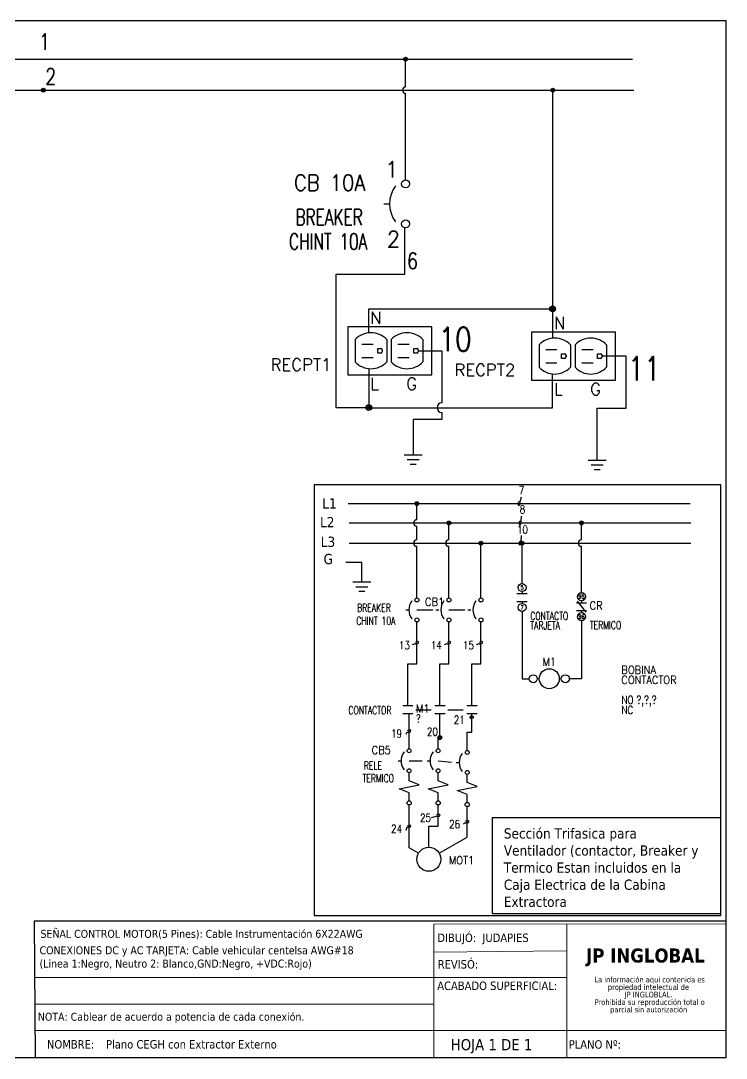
# Model space of a CAD drawing. Header units: millimetres. Extents: x 123.5 to 144.3, y 105.4 to 121.6.
# Drawn here: x 133.24 to 144.26, y 105.39 to 121.59 of the extents above; entities that cross this region are included whole.
import ezdxf
from ezdxf.enums import TextEntityAlignment as Align

# ---------------------------------------------------------------- set-up
doc = ezdxf.new("R2010")
doc.units = ezdxf.units.MM
doc.linetypes.add('CENTERX2', pattern=[20.32, 12.7, -2.54, 2.54, -2.54])
doc.linetypes.add('HIDDEN2', pattern=[0.1875, 0.125, -0.0625])
for name, color, linetype in [('BLK_12AWG', 7, 'Continuous'), ('CONTORNO', 179, 'Continuous'), ('DESC', 250, 'Continuous'), ('DESCCHILD', 20, 'Continuous'), ('LINK', 9, 'Continuous'), ('MISC', 7, 'Continuous'), ('SYMS', 7, 'Continuous'), ('TAGS', 250, 'Continuous'), ('TERMS', 250, 'Continuous'), ('WIRES', 7, 'Continuous'), ('XREF', 7, 'Continuous'), ('XREFCHILD', 134, 'Continuous')]:
    doc.layers.add(name, color=color, linetype=linetype)
doc.layers.add('WIRENO', color=7, linetype='Continuous', true_color=0x000000)
doc.styles.add('SLDTEXTSTYLE0', font='tahoma.ttf')
doc.styles.add('SLDTEXTSTYLE1', font='')
doc.styles.get("Standard").update_dxf_attribs({"font": 'tahoma.ttf'})
doc.styles.add('WD', font='romans.shx')
doc.styles.get('SLDTEXTSTYLE1').set_extended_font_data('Tahoma', bold=True)

# ---------------------------------------------------------------- blocks, each defined once
blk = doc.blocks.new('SW_NOTE_2')
at = {"layer": 'CONTORNO', "color": 0, "char_height": 1.0583, "attachment_point": 2, "style": 'SLDTEXTSTYLE0'}
for s, insert in [('La información aqui contenida es ', (10.29, 1.34)), ('propiedad intelectual de', (10.08, -0.07)), ('JP INGLOBLAL.', (10.1, -1.48)), ('Prohibida su reproducción total o ', (10.3, -2.89)), ('parcial sin autorización', (10.12, -4.3))]:
    blk.add_mtext(s, dxfattribs=dict(at, insert=insert))
blk = doc.blocks.new('WDDOT')
for radius in [0.03, 0.0187, 0.00929]:
    blk.add_circle((0, 0), radius)
blk = doc.blocks.new('VCN1RDUP')
for p, q in [((-0.219, 0.25), (-0.219, -0.25)), ((0.656, 0.25), (-0.219, 0.25)), ((0.656, -0.25), (0.656, 0.25)), ((-0.14, 0.117), (-0.14, -0.117)), ((0.187, 0.117), (0.187, -0.117)), ((0.235, 0.117), (0.235, -0.117)), ((0.562, 0.117), (0.562, -0.117)), ((-0.071, 0.07), (0.046, 0.07)), ((0.093, -0.024), (0.093, 0.023)), ((0.093, 0.023), (0.125, 0.023)), ((0.14, 0.008), (0.14, -0.009)), ((0.304, 0.07), (0.421, 0.07)), ((0.468, -0.024), (0.468, 0.023)), ((0.468, 0.023), (0.5, 0.023)), ((0.515, 0.008), (0.515, -0.009)), ((-0.071, -0.071), (0.046, -0.071)), ((0.125, -0.024), (0.093, -0.024)), ((0.304, -0.071), (0.421, -0.071)), ((0.5, -0.024), (0.468, -0.024)), ((-0.219, -0.25), (0.656, -0.25))]:
    blk.add_line(p, q)
for centre, radius, start, end in [((0.023, -0.039), 0.226, 43.6028, 136.3972), ((0.398, -0.039), 0.226, 43.6028, 136.3972), ((0.125, 0.008), 0.015, 0, 90), ((0.5, 0.008), 0.015, 0, 90), ((0.125, -0.009), 0.015, 270, 0), ((0.5, -0.009), 0.015, 270, 0), ((0.023, 0.039), 0.226, 223.6028, 316.3972), ((0.398, 0.039), 0.226, 223.6028, 316.3972)]:
    blk.add_arc(centre, radius, start, end)
at = {"style": 'WD'}
for tag, width, p in [('INST', 0.7, (-0.281, 0.577)), ('LOC', 0.7, (-0.281, 0.408)), ('DESC1', 0.7, (-0.281, 0.252)), ('DESC2', 0.7, (-0.281, 0.095)), ('RATING1', 0.9, (-0.281, -0.061))]:
    blk.add_attdef(tag, text='', height=0.125, dxfattribs=dict(at, width=width)).set_placement(p, align=Align.RIGHT)
at = {"linetype": 'Continuous', "style": 'WD', "flags": 8}
for tag, p in [('TERM02', (0.016, 0.281)), ('TERM05', (0.391, 0.281)), ('TERM06', (0.587, 0.08))]:
    blk.add_attdef(tag, p, '', height=0.125, dxfattribs=at)
at = {"style": 'WD', "flags": 9}
blk.add_attdef('FAMILY', (-0.152, 0.205), '', height=0.01, rotation=90, dxfattribs=at)
at = {"linetype": 'Continuous', "style": 'WD', "flags": 9}
for tag, p in [('CAT', (-0.108, 0.23)), ('MFG', (-0.089, 0.228)), ('ASSYCODE', (-0.071, 0.23))]:
    blk.add_attdef(tag, text='', height=0.01, rotation=90, dxfattribs=at).set_placement(p, align=Align.CENTER)
at = {"style": 'WD', "flags": 1}
for tag, p in [('X2TERM02', (0, 0.188)), ('X2TERM05', (0.375, 0.188)), ('X1TERM03', (0.14, 0)), ('X1TERM06', (0.515, 0)), ('X8TERM01', (0, -0.188)), ('X8TERM04', (0.375, -0.188))]:
    blk.add_attdef(tag, p, '', height=0.0125, dxfattribs=at)
at = {"style": 'WD'}
blk.add_attdef('TAG1', text='', height=0.125, dxfattribs=at).set_placement((-0.281, -0.217), align=Align.RIGHT)
at = {"linetype": 'Continuous', "style": 'WD', "flags": 8}
for tag, p in [('TERM01', (0.016, -0.281)), ('TERM04', (0.391, -0.281))]:
    blk.add_attdef(tag, text='', height=0.125, dxfattribs=at).set_placement(p, align=Align.TOP_LEFT)
blk = doc.blocks.new('VGND2')
for p, q in [((0.09375, 0), (-0.09375, 0)), ((-0.0625, -0.046875), (0.0625, -0.046875)), ((-0.03125, -0.09375), (0.03125, -0.09375))]:
    blk.add_line(p, q)
at = {"style": 'WD', "flags": 1}
blk.add_attdef('X2TERM01', (0, 0), '', height=0.01, dxfattribs=at)
blk = doc.blocks.new('VCB1')
at = {"linetype": 'HIDDEN2'}
blk.add_line((-0.1712, 0), (-0.125, 0), dxfattribs=at)
for centre in [(0, 0.1562), (0, -0.1562)]:
    blk.add_circle(centre, 0.0312)
blk.add_arc((0.1094, 0), 0.2344, 143.1301, 216.8699)
at = {"style": 'WD'}
for tag, p, width in [('INST', (0.2188, 0.3883), 0.7), ('LOC', (0.2188, 0.2188), 0.7), ('TAG1', (0.1269, 0.0644), 0.9), ('XREF', (0.1287, -0.09), 0.7), ('DESC1', (0.1287, -0.242), 0.7), ('DESC2', (0.1287, -0.3893), 0.7)]:
    blk.add_attdef(tag, p, '', height=0.125, dxfattribs=dict(at, width=width))
at = {"linetype": 'Continuous', "style": 'WD'}
for tag, height, flags, p in [('TERM01', 0.125, 8, (-0.055, 0.2066)), ('MFG', 0.01, 9, (-0.1421, -0.0881)), ('CAT', 0.01, 9, (-0.1421, -0.0731))]:
    blk.add_attdef(tag, text='', height=height, dxfattribs=dict(at, flags=flags)).set_placement(p, align=Align.RIGHT)
at = {"style": 'WD', "width": 0.7}
blk.add_attdef('RATING1', text='', height=0.125, dxfattribs=at).set_placement((-0.1875, 0.0625), align=Align.RIGHT)
at = {"color": 7, "style": 'WD', "flags": 1}
for tag, p in [('X2TERM01', (0, 0.1875)), ('X8TERM02', (0, -0.1875))]:
    blk.add_attdef(tag, p, '', height=0.0125, dxfattribs=at)
at = {"color": 7, "style": 'WD'}
for tag, p in [('X4LINK', (-0.25, 0)), ('X1LINK', (0, 0))]:
    blk.add_attdef(tag, p, '', height=0.01, dxfattribs=at)
at = {"style": 'WD', "flags": 9}
for tag, p in [('FAMILY', (-0.1421, -0.0365)), ('CONTACT', (-0.1288, -0.1291))]:
    blk.add_attdef(tag, text='', height=0.01, dxfattribs=at).set_placement(p, align=Align.RIGHT)
at = {"linetype": 'Continuous', "style": 'WD', "flags": 9}
blk.add_attdef('ASSYCODE', text='', height=0.01, dxfattribs=at).set_placement((-0.1533, -0.1061), align=Align.CENTER)
at = {"linetype": 'Continuous', "style": 'WD', "flags": 8}
blk.add_attdef('TERM02', text='', height=0.125, dxfattribs=at).set_placement((-0.0407, -0.2134), align=Align.TOP_RIGHT)
blk = doc.blocks.new('WD_WNH')
at = {"linetype": 'Continuous', "style": 'WD', "width": 0.8}
blk.add_attdef('WIRENO', text='', height=0.125, dxfattribs=at).set_placement((0, 0.0625), align=Align.CENTER)
at = {"style": 'WD', "flags": 1}
for tag, p in [('W01USER', (0, 0.0781)), ('W02USER', (0, 0.0703)), ('W03USER', (0, 0.0625)), ('W04USER', (0, 0.0547)), ('W05USER', (0, 0.0469)), ('W06USER', (0, 0.0391)), ('W07USER', (0, 0.0312)), ('W08USER', (0, 0.0234)), ('W09USER', (0, 0.0156)), ('W10USER', (0, 0.0078))]:
    blk.add_attdef(tag, text='', height=0.005, dxfattribs=at).set_placement(p, align=Align.CENTER)
blk = doc.blocks.new('WD_WNV')
at = {"style": 'WD', "flags": 1}
for tag, p in [('W01USER', (-0.0625, 0.0938)), ('W02USER', (-0.0625, 0.0859)), ('W03USER', (-0.0625, 0.0781)), ('W04USER', (-0.0625, 0.0703)), ('W05USER', (-0.0625, 0.0625)), ('W06USER', (-0.0625, 0.0547)), ('W07USER', (-0.0625, 0.0469)), ('W08USER', (-0.0625, 0.0391)), ('W09USER', (-0.0625, 0.0312)), ('W10USER', (-0.0625, 0.0234))]:
    blk.add_attdef(tag, text='', height=0.005, dxfattribs=at).set_placement(p, align=Align.CENTER)
at = {"linetype": 'Continuous', "style": 'WD', "width": 0.8}
blk.add_attdef('WIRENO', text='', height=0.125, dxfattribs=at).set_placement((-0.05, 0), align=Align.MIDDLE_RIGHT)
blk = doc.blocks.new('VMS21')
at = {"linetype": 'Continuous'}
for p, q in [((-0.08, 0.062), (0.08, 0.062)), ((-0.08, -0.062), (0.08, -0.062))]:
    blk.add_line(p, q, dxfattribs=at)
at = {"style": 'WD'}
for tag, p, width in [('INST', (0.125, 0.281), 0.7), ('LOC', (0.125, 0.111), 0.7), ('TAG2', (0.127, -0.045), 0.9), ('XREF', (0.129, -0.199), 0.7), ('DESC1', (0.129, -0.351), 0.7), ('DESC2', (0.129, -0.508), 0.7), ('DESC3', (0.129, -0.664), 0.7)]:
    blk.add_attdef(tag, p, '', height=0.125, dxfattribs=dict(at, width=width))
at = {"linetype": 'Continuous', "style": 'WD', "width": 0.9, "flags": 8}
blk.add_attdef('TERM01', text='', height=0.125, dxfattribs=at).set_placement((-0.031, 0.125), align=Align.RIGHT)
at = {"style": 'WD'}
for tag, p, flags in [('FAMILY', (-0.181, 0.003), 9), ('CONTACT', (-0.181, -0.014), 1)]:
    blk.add_attdef(tag, p, '', height=0.01, dxfattribs=dict(at, flags=flags))
at = {"color": 7, "style": 'WD'}
for tag, p in [('X4LINK', (-0.141, 0)), ('X1LINK', (0.125, 0))]:
    blk.add_attdef(tag, p, '', height=0.01, dxfattribs=at)
at = {"color": 7, "style": 'WD', "flags": 1}
for tag, p in [('X2TERM01', (0, 0.062)), ('X8TERM02', (0, -0.062))]:
    blk.add_attdef(tag, p, '', height=0.0125, dxfattribs=at)
at = {"linetype": 'Continuous', "style": 'WD', "width": 0.9, "flags": 8}
blk.add_attdef('TERM02', text='', height=0.125, dxfattribs=at).set_placement((-0.031, -0.125), align=Align.TOP_RIGHT)
blk = doc.blocks.new('VCB2')
at = {"linetype": 'HIDDEN2'}
blk.add_line((-0.203, 0), (-0.156, 0), dxfattribs=at)
for centre in [(0, 0.156), (0, -0.156)]:
    blk.add_circle(centre, 0.0312)
blk.add_arc((0.109, 0), 0.234, 143.1301, 216.8699)
at = {"style": 'WD'}
for tag, p, width in [('INST', (0.219, 0.388), 0.7), ('LOC', (0.219, 0.219), 0.7), ('TAG2', (0.127, 0.064), 0.9), ('XREF', (0.129, -0.09), 0.7), ('DESC1', (0.129, -0.242), 0.7), ('DESC2', (0.129, -0.389), 0.7)]:
    blk.add_attdef(tag, p, '', height=0.125, dxfattribs=dict(at, width=width))
at = {"linetype": 'Continuous', "style": 'WD', "flags": 8}
blk.add_attdef('TERM01', text='', height=0.125, dxfattribs=at).set_placement((-0.055, 0.207), align=Align.RIGHT)
at = {"style": 'WD', "width": 0.7}
blk.add_attdef('RATING1', text='', height=0.125, dxfattribs=at).set_placement((-0.188, 0.062), align=Align.RIGHT)
at = {"color": 7, "style": 'WD', "flags": 1}
for tag, p in [('X2TERM01', (0, 0.188)), ('X8TERM02', (0, -0.188))]:
    blk.add_attdef(tag, p, '', height=0.0125, dxfattribs=at)
at = {"color": 7, "style": 'WD'}
for tag, p in [('X4LINK', (-0.25, 0)), ('X1LINK', (0, 0))]:
    blk.add_attdef(tag, p, '', height=0.01, dxfattribs=at)
at = {"style": 'WD', "flags": 9}
for tag, p in [('CONTACT', (-0.129, -0.056)), ('FAMILY', (-0.142, -0.036))]:
    blk.add_attdef(tag, text='', height=0.01, dxfattribs=at).set_placement(p, align=Align.RIGHT)
at = {"linetype": 'Continuous', "style": 'WD', "flags": 8}
blk.add_attdef('TERM02', text='', height=0.125, dxfattribs=at).set_placement((-0.041, -0.213), align=Align.TOP_RIGHT)
blk = doc.blocks.new('VMO13')
blk.add_circle((0, 0), 0.188)
at = {"style": 'WD'}
for tag, p, width in [('INST', (0.318, 0.263), 0.7), ('LOC', (0.318, 0.094), 0.7), ('TAG1', (0.312, -0.079), 0.9)]:
    blk.add_attdef(tag, p, '', height=0.125, dxfattribs=dict(at, width=width))
at = {"style": 'WD', "flags": 9}
blk.add_attdef('FAMILY', text='', height=0.01, dxfattribs=at).set_placement((-0.005, 0.17), align=Align.CENTER)
at = {"linetype": 'Continuous', "style": 'WD', "flags": 1}
for tag, p in [('CAT', (0, 0.159)), ('MFG', (0, 0.14))]:
    blk.add_attdef(tag, text='', height=0.01, dxfattribs=at).set_placement(p, align=Align.MIDDLE)
at = {"style": 'WD', "flags": 1}
for tag, p in [('X2TERM02', (0, 0.188)), ('X0TERM03', (-0.162, 0.094)), ('X0TERM01', (0.162, 0.094)), ('X0TERM04', (0.133, -0.133))]:
    blk.add_attdef(tag, p, '', height=0.0125, dxfattribs=at)
at = {"style": 'WD'}
for tag, height, width, p in [('RATING1', 0.1, 0.8, (0, 0)), ('DESC1', 0.125, 0.9, (0.001, -0.549)), ('DESC2', 0.125, 0.9, (0.001, -0.706)), ('DESC3', 0.125, 0.9, (0.001, -0.862)), ('RATING3', 0.125, 0.8, (0.001, -1.018)), ('RATING4', 0.125, 0.8, (0.001, -1.174)), ('WDTAGALT', 0.125, 0.7, (0, -1.344))]:
    blk.add_attdef(tag, text='', height=height, dxfattribs=dict(at, width=width)).set_placement(p, align=Align.CENTER)
at = {"linetype": 'Continuous', "style": 'WD', "flags": 9}
blk.add_attdef('ASSYCODE', text='', height=0.01, dxfattribs=at).set_placement((0, 0.125), align=Align.CENTER)
at = {"style": 'WD', "width": 0.8}
blk.add_attdef('RATING2', text='', height=0.1, dxfattribs=at).set_placement((0, -0.031), align=Align.TOP_CENTER)
blk = doc.blocks.new('VCB11M')
at = {"linetype": 'HIDDEN2'}
blk.add_line((-0.171, 0), (-0.125, 0), dxfattribs=at)
for p, q in [((0, -0.312), (0, -0.189)), ((0.156, -0.375), (0, -0.312)), ((-0.156, -0.438), (0.156, -0.375)), ((0, -0.5), (-0.156, -0.438)), ((0, -0.625), (0, -0.5))]:
    blk.add_line(p, q)
for centre, radius in [((0, 0.156), 0.0312), ((0, -0.156), 0.0312), ((0, -0.657), 0.0322)]:
    blk.add_circle(centre, radius)
blk.add_arc((0.109, 0), 0.234, 143.1301, 216.8699)
at = {"style": 'WD'}
for tag, p, width in [('INST', (0.219, 0.39), 0.7), ('LOC', (0.219, 0.221), 0.7), ('TAG1', (0.189, 0.064), 0.9), ('XREF', (0.191, -0.092), 0.7), ('DESC1', (0.191, -0.248), 0.7), ('DESC2', (0.191, -0.404), 0.7)]:
    blk.add_attdef(tag, p, '', height=0.125, dxfattribs=dict(at, width=width))
at = {"linetype": 'Continuous', "style": 'WD'}
for tag, height, flags, p in [('TERM01', 0.125, 8, (-0.055, 0.207)), ('MFG', 0.01, 9, (-0.142, -0.088)), ('CAT', 0.01, 9, (-0.142, -0.073))]:
    blk.add_attdef(tag, text='', height=height, dxfattribs=dict(at, flags=flags)).set_placement(p, align=Align.RIGHT)
at = {"color": 7, "style": 'WD', "flags": 1}
for tag, p in [('X2TERM01', (0, 0.188)), ('X8TERM02', (0, -0.688))]:
    blk.add_attdef(tag, p, '', height=0.0125, dxfattribs=at)
at = {"style": 'WD', "width": 0.7}
blk.add_attdef('RATING1', text='', height=0.125, dxfattribs=at).set_placement((-0.188, 0.031), align=Align.RIGHT)
at = {"color": 7, "style": 'WD'}
for tag, p in [('X4LINK', (-0.25, 0)), ('X1LINK', (0, 0))]:
    blk.add_attdef(tag, p, '', height=0.01, dxfattribs=at)
at = {"linetype": 'Continuous', "style": 'WD', "flags": 9}
blk.add_attdef('ASSYCODE', text='', height=0.01, dxfattribs=at).set_placement((-0.153, -0.106), align=Align.CENTER)
at = {"style": 'WD', "flags": 9}
for tag, p in [('CONTACT', (-0.129, -0.056)), ('FAMILY', (-0.142, -0.036))]:
    blk.add_attdef(tag, text='', height=0.01, dxfattribs=at).set_placement(p, align=Align.RIGHT)
at = {"linetype": 'Continuous', "style": 'WD', "flags": 8}
blk.add_attdef('TERM02', text='', height=0.125, dxfattribs=at).set_placement((-0.041, -0.713), align=Align.TOP_RIGHT)
blk = doc.blocks.new('HCR1T')
for p, q in [((-0.156, 0), (-0.188, 0)), ((0.188, 0), (0.156, 0))]:
    blk.add_line(p, q)
for centre, radius in [((-0.25, 0), 0.0625), ((0, 0), 0.156), ((0.25, 0), 0.0625)]:
    blk.add_circle(centre, radius)
at = {"style": 'WD'}
for tag, width, p in [('INST', 0.7, (0, 0.528)), ('TAG1', 0.9, (0, 0.202)), ('LOC', 0.7, (0, 0.359))]:
    blk.add_attdef(tag, text='', height=0.125, dxfattribs=dict(at, width=width)).set_placement(p, align=Align.CENTER)
at = {"style": 'WD', "flags": 9}
blk.add_attdef('FAMILY', text='', height=0.01, dxfattribs=at).set_placement((-0.005, 0.17), align=Align.CENTER)
at = {"linetype": 'Continuous', "style": 'WD', "flags": 1}
for tag, p in [('CAT', (0, 0.159)), ('MFG', (0, 0.14))]:
    blk.add_attdef(tag, text='', height=0.01, dxfattribs=at).set_placement(p, align=Align.MIDDLE)
at = {"style": 'WD'}
for tag, p, width in [('DESC1', (1.126, 0.076), 0.9), ('DESC2', (1.126, -0.081), 0.9), ('DESC3', (1.126, -0.237), 0.9), ('XREFNO', (1.359, -0.393), 0.8), ('XREFNC', (1.359, -0.549), 0.8)]:
    blk.add_attdef(tag, p, '', height=0.125, dxfattribs=dict(at, width=width))
at = {"linetype": 'Continuous', "style": 'WD', "width": 0.8, "flags": 8}
for tag, p in [('TERM01', (-0.25, 0)), ('TERM02', (0.25, 0))]:
    blk.add_attdef(tag, text='', height=0.0625, dxfattribs=at).set_placement(p, align=Align.MIDDLE_CENTER)
at = {"style": 'WD', "flags": 1}
for tag, p in [('X4TERM01', (-0.312, 0)), ('X1TERM02', (0.312, 0))]:
    blk.add_attdef(tag, p, '', height=0.0125, dxfattribs=at)
at = {"linetype": 'Continuous', "style": 'WD', "flags": 9}
blk.add_attdef('ASSYCODE', text='', height=0.01, dxfattribs=at).set_placement((0, 0.109), align=Align.CENTER)
at = {"style": 'WD', "width": 0.8, "flags": 8}
for tag, p in [('NO', (1.126, -0.393)), ('NC', (1.126, -0.549))]:
    blk.add_attdef(tag, p, '', height=0.125, dxfattribs=at)
blk = doc.blocks.new('VCR21T')
at = {"linetype": 'Continuous'}
for p, q in [((-0.08, 0.062), (0.08, 0.062)), ((-0.08, -0.062), (0.08, -0.062))]:
    blk.add_line(p, q, dxfattribs=at)
for p, q in [((0, 0.094), (0, 0.062)), ((0, -0.062), (0, -0.094))]:
    blk.add_line(p, q)
for centre in [(0, 0.156), (0, -0.156)]:
    blk.add_circle(centre, 0.0625)
at = {"style": 'WD'}
for tag, p, width in [('INST', (0.125, 0.326), 0.7), ('LOC', (0.125, 0.156), 0.7), ('TAG2', (0.127, -0.045), 0.9), ('XREF', (0.129, -0.199), 0.7), ('DESC1', (0.129, -0.351), 0.7), ('DESC2', (0.129, -0.499), 0.7), ('DESC3', (0.129, -0.646), 0.7)]:
    blk.add_attdef(tag, p, '', height=0.125, dxfattribs=dict(at, width=width))
at = {"linetype": 'Continuous', "style": 'WD', "width": 0.8, "flags": 8}
for tag, p in [('TERM01', (0, 0.156)), ('TERM02', (0, -0.156))]:
    blk.add_attdef(tag, text='', height=0.0625, dxfattribs=at).set_placement(p, align=Align.MIDDLE_CENTER)
at = {"style": 'WD'}
for tag, p, height, flags in [('X2TERM01', (0, 0.219), 0.0125, 1), ('FAMILY', (-0.181, 0.003), 0.01, 9), ('CONTACT', (-0.181, -0.014), 0.01, 1), ('X8TERM02', (0, -0.219), 0.0125, 1)]:
    blk.add_attdef(tag, p, '', height=height, dxfattribs=dict(at, flags=flags))
at = {"color": 7, "style": 'WD'}
for tag, p in [('X4LINK', (-0.141, 0)), ('X1LINK', (0.125, 0))]:
    blk.add_attdef(tag, p, '', height=0.01, dxfattribs=at)
blk = doc.blocks.new('VCR22T')
at = {"linetype": 'Continuous'}
for p, q in [((-0.08, 0.062), (0.08, 0.062)), ((-0.069, 0.086), (0.069, -0.086)), ((-0.08, -0.062), (0.08, -0.062))]:
    blk.add_line(p, q, dxfattribs=at)
for p, q in [((0, 0.094), (0, 0.062)), ((0, -0.062), (0, -0.094))]:
    blk.add_line(p, q)
for centre in [(0, 0.156), (0, -0.156)]:
    blk.add_circle(centre, 0.0625)
at = {"style": 'WD'}
for tag, p, width in [('INST', (0.125, 0.326), 0.7), ('LOC', (0.125, 0.156), 0.7), ('TAG2', (0.127, -0.045), 0.9), ('XREF', (0.129, -0.199), 0.7), ('DESC1', (0.129, -0.351), 0.7), ('DESC2', (0.129, -0.499), 0.7), ('DESC3', (0.129, -0.646), 0.7)]:
    blk.add_attdef(tag, p, '', height=0.125, dxfattribs=dict(at, width=width))
at = {"linetype": 'Continuous', "style": 'WD', "width": 0.8, "flags": 8}
for tag, p in [('TERM01', (0, 0.156)), ('TERM02', (0, -0.156))]:
    blk.add_attdef(tag, text='', height=0.0625, dxfattribs=at).set_placement(p, align=Align.MIDDLE_CENTER)
at = {"style": 'WD'}
for tag, p, height, flags in [('X2TERM01', (0, 0.219), 0.0125, 1), ('FAMILY', (-0.181, 0.003), 0.01, 9), ('CONTACT', (-0.181, -0.014), 0.01, 1), ('X8TERM02', (0, -0.219), 0.0125, 1)]:
    blk.add_attdef(tag, p, '', height=height, dxfattribs=dict(at, flags=flags))
at = {"color": 7, "style": 'WD'}
for tag, p in [('X4LINK', (-0.141, 0)), ('X1LINK', (0.125, 0))]:
    blk.add_attdef(tag, p, '', height=0.01, dxfattribs=at)

msp = doc.modelspace()

# ---------------------------------------------------------------- linework, layer by layer
at = {"color": 7, "linetype": 'Continuous'}
for p, q in [((144.256, 121.59), (123.506, 121.59)), ((144.256, 105.405), (144.256, 121.59)), ((123.506, 105.405), (144.256, 105.405))]:
    msp.add_line(p, q, dxfattribs=at)
at = {"color": 7, "linetype": 'CENTERX2', "lineweight": 0}
for p in [(144.256, 108.823), (133.462, 105.405)]:
    msp.add_line(p, (144.256, 105.405), dxfattribs=at)
at = {"color": 7, "linetype": 'Continuous', "lineweight": 30}
for p, q in [((144.238, 107.536), (133.445, 107.536)), ((133.445, 107.536), (133.462, 105.405))]:
    msp.add_line(p, q, dxfattribs=at)
at = {"color": 7, "linetype": 'Continuous', "lineweight": 0}
for p, q in [((139.691, 107.486), (139.691, 105.394)), ((144.256, 107.486), (139.695, 107.495)), ((141.766, 107.486), (141.766, 105.397)), ((141.766, 107.071), (139.695, 107.049)), ((141.766, 106.656), (133.465, 106.656)), ((139.691, 106.241), (133.465, 106.241)), ((144.256, 105.826), (133.465, 105.826))]:
    msp.add_line(p, q, dxfattribs=at)
at = {"layer": 'BLK_12AWG'}
for p, q in [((124.418, 120.99), (142.793, 120.99)), ((139.248, 120.557), (139.248, 120.99)), ((124.438, 120.507), (142.813, 120.507)), ((141.547, 117.123), (141.547, 120.507)), ((139.248, 119.107), (139.248, 120.457))]:
    msp.add_line(p, q, dxfattribs=at)
msp.add_arc((139.248, 120.507), 0.05, 90, 270, dxfattribs=at)
at = {"layer": 'DESC'}
for points in [[(144.172, 114.346), (137.822, 114.346), (137.822, 107.621), (144.172, 107.621)], [(144.172, 109.146), (140.598, 109.146), (140.598, 107.656), (144.172, 107.656)]]:
    msp.add_lwpolyline(points, close=True, dxfattribs=at)
at = {"layer": 'LINK'}
for points in [[(139.424, 112.395), (139.674, 112.395)], [(139.924, 112.395), (140.174, 112.395)], [(139.406, 110.833), (139.646, 110.833)], [(139.906, 110.833), (140.146, 110.833)], [(139.304, 110.035), (139.504, 110.035)], [(139.754, 110.035), (139.964, 110.015)]]:
    msp.add_lwpolyline(points, dxfattribs=at)
at = {"layer": 'WIRENO'}
for points in [[(141.054, 114.155), (141.032, 114.082), (141.012, 114.073), (141.002, 114.043), (141.012, 114.024), (141.032, 114.033), (141.042, 114.063), (141.037, 114.073)], [(141.054, 113.855), (141.046, 113.781), (141.026, 113.771), (141.016, 113.742), (141.026, 113.722), (141.046, 113.732), (141.055, 113.761), (141.051, 113.771)], [(141.054, 113.555), (141.046, 113.466), (141.026, 113.456), (141.016, 113.426), (141.026, 113.407), (141.046, 113.417), (141.055, 113.446), (141.051, 113.456)], [(139.354, 111.855), (139.395, 111.869), (139.414, 111.859), (139.444, 111.869), (139.454, 111.888), (139.434, 111.898), (139.405, 111.888), (139.4, 111.878)], [(139.854, 111.855), (139.895, 111.869), (139.914, 111.859), (139.944, 111.869), (139.954, 111.888), (139.934, 111.898), (139.905, 111.888), (139.9, 111.878)], [(140.354, 111.855), (140.395, 111.869), (140.414, 111.859), (140.444, 111.869), (140.454, 111.888), (140.434, 111.898), (140.405, 111.888), (140.4, 111.878)], [(140.254, 110.741), (140.253, 110.707), (140.273, 110.697), (140.302, 110.707), (140.312, 110.726), (140.293, 110.736), (140.263, 110.726), (140.258, 110.717)], [(139.254, 110.455), (139.273, 110.49), (139.293, 110.48), (139.322, 110.49), (139.332, 110.509), (139.312, 110.519), (139.283, 110.51), (139.278, 110.5)], [(139.654, 109.155), (139.726, 109.175), (139.746, 109.165), (139.775, 109.175), (139.785, 109.195), (139.766, 109.205), (139.736, 109.195), (139.731, 109.185)], [(139.254, 108.955), (139.273, 109.005), (139.293, 108.995), (139.322, 109.005), (139.332, 109.025), (139.312, 109.035), (139.283, 109.025), (139.278, 109.015)], [(140.154, 109.055), (140.18, 109.076), (140.2, 109.066), (140.229, 109.076), (140.239, 109.095), (140.219, 109.105), (140.19, 109.095), (140.185, 109.085)]]:
    msp.add_lwpolyline(points, dxfattribs=at)
at = {"layer": 'WIRES'}
for p, q in [((139.235, 117.636), (139.235, 118.357)), ((138.163, 115.55), (138.163, 117.636)), ((138.163, 117.636), (139.235, 117.636)), ((138.672, 116.72), (138.672, 117.095)), ((138.672, 117.095), (141.543, 117.095)), ((141.543, 117.095), (141.543, 116.637)), ((139.445, 116.439), (139.814, 116.439)), ((139.814, 116.439), (139.814, 115.625)), ((142.691, 116.356), (142.316, 116.356)), ((142.691, 115.542), (142.691, 116.356)), ((138.672, 116.158), (138.672, 115.55)), ((141.543, 115.55), (141.543, 116.075)), ((138.731, 115.55), (138.163, 115.55)), ((138.672, 115.55), (141.543, 115.55)), ((142.237, 114.728), (142.237, 115.542)), ((142.237, 115.542), (142.691, 115.542)), ((139.814, 115.366), (139.366, 115.366)), ((139.366, 115.366), (139.366, 114.811)), ((139.814, 115.475), (139.814, 115.366)), ((138.353, 114.053), (143.691, 114.053)), ((139.424, 113.801), (139.424, 114.053)), ((138.367, 113.751), (143.704, 113.751)), ((139.424, 113.486), (139.424, 113.701)), ((139.924, 113.486), (139.924, 113.751)), ((141.995, 113.486), (141.995, 113.751)), ((138.367, 113.436), (143.704, 113.436)), ((139.424, 112.58), (139.424, 113.386)), ((139.924, 112.58), (139.924, 113.386)), ((140.424, 112.58), (140.424, 113.436)), ((141.067, 112.806), (141.067, 113.436)), ((141.995, 112.663), (141.995, 113.386)), ((138.562, 113.134), (138.312, 113.134)), ((138.562, 112.826), (138.562, 113.134)), ((141.067, 112.369), (141.067, 111.319)), ((139.424, 111.552), (139.424, 112.205)), ((139.924, 111.552), (139.924, 112.205)), ((140.424, 111.552), (140.424, 112.205)), ((141.995, 112.225), (141.995, 111.319)), ((139.283, 110.899), (139.283, 111.552)), ((139.283, 111.552), (139.424, 111.552)), ((139.783, 110.899), (139.783, 111.552)), ((139.783, 111.552), (139.924, 111.552)), ((140.283, 110.899), (140.283, 111.552)), ((140.283, 111.552), (140.424, 111.552)), ((141.067, 111.319), (141.18, 111.319)), ((141.995, 111.319), (141.805, 111.319)), ((139.303, 110.225), (139.303, 110.774)), ((139.783, 110.4), (139.783, 110.774)), ((140.283, 110.487), (140.283, 110.774)), ((140.21, 110.199), (140.21, 110.487)), ((140.21, 110.487), (140.283, 110.487)), ((139.756, 110.225), (139.756, 110.4)), ((139.756, 110.4), (139.783, 110.4)), ((139.303, 108.68), (139.303, 109.35)), ((139.756, 109.02), (139.756, 109.35)), ((140.21, 108.847), (140.21, 109.324)), ((139.611, 108.689), (139.611, 109.02)), ((139.611, 109.02), (139.756, 109.02)), ((139.774, 108.595), (140.21, 108.847)), ((139.449, 108.595), (139.303, 108.68))]:
    msp.add_line(p, q, dxfattribs=at)
for centre, radius in [((139.814, 115.55), 0.075), ((139.424, 113.751), 0.05), ((139.424, 113.436), 0.05), ((139.924, 113.436), 0.05), ((141.995, 113.436), 0.05)]:
    msp.add_arc(centre, radius, 90, 270, dxfattribs=at)

# ---------------------------------------------------------------- block references
at = {"layer": 'CONTORNO', "color": 7, "xscale": 0.083, "yscale": 0.083, "zscale": 0.083}
msp.add_blockref('SW_NOTE_2', (142.204, 106.555), dxfattribs=at)
at = {"layer": 'SYMS'}
for name, p in [('WDDOT', (139.248, 120.99)), ('WDDOT', (133.59, 120.507)), ('WDDOT', (141.547, 120.507)), ('WDDOT', (139.424, 114.053)), ('WDDOT', (139.924, 113.751)), ('WDDOT', (141.995, 113.751)), ('WDDOT', (140.424, 113.436)), ('WDDOT', (141.067, 113.436)), ('VCB2', (139.924, 112.393)), ('VCB2', (140.424, 112.393)), ('VMS21', (139.783, 110.837)), ('VMS21', (140.283, 110.837)), ('WDDOT', (139.783, 110.4)), ('VCB11M', (139.756, 110.038)), ('VCB11M', (140.21, 110.012))]:
    msp.add_blockref(name, p, dxfattribs=at)
ref = msp.add_blockref('VCB1', (139.248, 118.732), dxfattribs=dict(at, xscale=2, yscale=2, zscale=2))
ref.add_attrib('DESC2', 'CHINT 10A', (137.427, 118.019), dxfattribs={"layer": 'DESC', "height": 0.25, "style": 'WD', "width": 0.7})
ref.add_attrib('DESC1', 'BREAKER', (137.529, 118.401), dxfattribs={"layer": 'DESC', "height": 0.25, "style": 'WD', "width": 0.7})
ref.add_attrib('TAG1', 'CB 10A', (137.503, 118.937), dxfattribs={"layer": 'TAGS', "height": 0.25, "style": 'WD', "width": 0.9})
ref.add_attrib('TERM02', '2', dxfattribs={"layer": 'TERMS', "linetype": 'Continuous', "height": 0.25, "style": 'WD', "flags": 8}).set_placement((139.166, 118.305), align=Align.TOP_RIGHT)
ref.add_attrib('TERM01', '1', dxfattribs={"layer": 'TERMS', "linetype": 'Continuous', "height": 0.25, "style": 'WD', "flags": 8}).set_placement((139.138, 119.145), align=Align.RIGHT)
at = {"layer": 'SYMS', "xscale": 1.5, "yscale": 1.5, "zscale": 1.5}
for name, p in [('WDDOT', (141.543, 117.095)), ('WDDOT', (138.672, 115.553)), ('VGND2', (139.366, 114.811)), ('VGND2', (142.237, 114.728)), ('VGND2', (138.562, 112.826))]:
    msp.add_blockref(name, p, dxfattribs=at)
at = {"layer": 'SYMS'}
ref = msp.add_blockref('VCN1RDUP', (138.672, 116.439), dxfattribs=dict(at, xscale=1.5, yscale=1.5, zscale=1.5))
ref.add_attrib('TERM04', 'G', dxfattribs={"layer": 'TERMS', "linetype": 'Continuous', "height": 0.188, "style": 'WD', "flags": 8}).set_placement((139.258, 116.017), align=Align.TOP_LEFT)
ref.add_attrib('TERM01', 'L', dxfattribs={"layer": 'TERMS', "linetype": 'Continuous', "height": 0.188, "style": 'WD', "flags": 8}).set_placement((138.695, 116.017), align=Align.TOP_LEFT)
ref.add_attrib('TERM02', 'N', (138.695, 116.861), dxfattribs={"layer": 'TERMS', "linetype": 'Continuous', "height": 0.188, "style": 'WD', "flags": 8})
ref.add_attrib('TAG1', 'RECPT1', dxfattribs={"layer": 'TAGS', "height": 0.1875, "style": 'WD'}).set_placement((138.089, 116.128), align=Align.RIGHT)
ref = msp.add_blockref('VCN1RDUP', (141.543, 116.356), dxfattribs=dict(at, xscale=1.5, yscale=1.5, zscale=1.5))
ref.add_attrib('TERM04', 'G', dxfattribs={"layer": 'TERMS', "linetype": 'Continuous', "height": 0.188, "style": 'WD', "flags": 8}).set_placement((142.129, 115.934), align=Align.TOP_LEFT)
ref.add_attrib('TERM01', 'L', dxfattribs={"layer": 'TERMS', "linetype": 'Continuous', "height": 0.188, "style": 'WD', "flags": 8}).set_placement((141.566, 115.934), align=Align.TOP_LEFT)
ref.add_attrib('TERM02', 'N', (141.566, 116.778), dxfattribs={"layer": 'TERMS', "linetype": 'Continuous', "height": 0.188, "style": 'WD', "flags": 8})
ref.add_attrib('TAG1', 'RECPT2', dxfattribs={"layer": 'TAGS', "height": 0.1875, "style": 'WD'}).set_placement((140.96, 116.045), align=Align.RIGHT)
ref = msp.add_blockref('VCR21T', (141.067, 112.587), dxfattribs=at)
ref.add_attrib('DESC2', 'TARJETA', (141.195, 112.089), dxfattribs={"layer": 'DESCCHILD', "height": 0.125, "style": 'WD', "width": 0.7})
ref.add_attrib('DESC1', 'CONTACTO', (141.195, 112.236), dxfattribs={"layer": 'DESCCHILD', "height": 0.125, "style": 'WD', "width": 0.7})
ref.add_attrib('TERM02', '7', dxfattribs={"layer": 'TERMS', "linetype": 'Continuous', "height": 0.0625, "style": 'WD', "width": 0.8, "flags": 8}).set_placement((141.067, 112.431), align=Align.MIDDLE_CENTER)
ref.add_attrib('TERM01', '5', dxfattribs={"layer": 'TERMS', "linetype": 'Continuous', "height": 0.0625, "style": 'WD', "width": 0.8, "flags": 8}).set_placement((141.067, 112.744), align=Align.MIDDLE_CENTER)
ref = msp.add_blockref('VCB1', (139.424, 112.393), dxfattribs=at)
ref.add_attrib('DESC2', 'CHINT 10A', (138.478, 112.16), dxfattribs={"layer": 'DESC', "height": 0.125, "style": 'WD', "width": 0.7})
ref.add_attrib('DESC1', 'BREAKER ', (138.491, 112.365), dxfattribs={"layer": 'DESC', "height": 0.125, "style": 'WD', "width": 0.7})
ref.add_attrib('TAG1', 'CB1', (139.551, 112.457), dxfattribs={"layer": 'TAGS', "height": 0.125, "style": 'WD', "width": 0.9})
ref = msp.add_blockref('VCR22T', (141.995, 112.444), dxfattribs=at)
ref.add_attrib('DESC1', 'TERMICO', (142.124, 112.093), dxfattribs={"layer": 'DESCCHILD', "height": 0.125, "style": 'WD', "width": 0.7})
ref.add_attrib('TAG2', 'CR', (142.122, 112.399), dxfattribs={"layer": 'TAGS', "height": 0.125, "style": 'WD', "width": 0.9})
ref.add_attrib('TERM02', '96', dxfattribs={"layer": 'TERMS', "linetype": 'Continuous', "height": 0.0625, "style": 'WD', "width": 0.8, "flags": 8}).set_placement((141.995, 112.288), align=Align.MIDDLE_CENTER)
ref.add_attrib('TERM01', '95', dxfattribs={"layer": 'TERMS', "linetype": 'Continuous', "height": 0.0625, "style": 'WD', "width": 0.8, "flags": 8}).set_placement((141.995, 112.6), align=Align.MIDDLE_CENTER)
ref = msp.add_blockref('HCR1T', (141.492, 111.319), dxfattribs=at)
ref.add_attrib('NC', 'NC', (142.618, 110.769), dxfattribs={"layer": 'MISC', "height": 0.125, "style": 'WD', "width": 0.8, "flags": 8})
ref.add_attrib('NO', 'NO', (142.618, 110.926), dxfattribs={"layer": 'MISC', "height": 0.125, "style": 'WD', "width": 0.8, "flags": 8})
ref.add_attrib('XREFNO', '?,?,?', (142.851, 110.926), dxfattribs={"layer": 'XREF', "height": 0.125, "style": 'WD', "width": 0.8})
ref.add_attrib('DESC2', 'CONTACTOR', (142.618, 111.238), dxfattribs={"layer": 'DESC', "height": 0.125, "style": 'WD', "width": 0.9})
ref.add_attrib('DESC1', 'BOBINA', (142.618, 111.394), dxfattribs={"layer": 'DESC', "height": 0.125, "style": 'WD', "width": 0.9})
ref.add_attrib('TAG1', 'M1', dxfattribs={"layer": 'TAGS', "height": 0.125, "style": 'WD', "width": 0.9}).set_placement((141.492, 111.521), align=Align.CENTER)
ref = msp.add_blockref('VMS21', (139.283, 110.837), dxfattribs=at)
ref.add_attrib('XREF', '?', (139.412, 110.637), dxfattribs={"layer": 'XREFCHILD', "height": 0.125, "style": 'WD', "width": 0.7})
ref.add_attrib('DESC2', 'CONTACTOR', (138.355, 110.764), dxfattribs={"layer": 'DESCCHILD', "height": 0.125, "style": 'WD', "width": 0.7})
ref.add_attrib('TAG2', 'M1', (139.41, 110.792), dxfattribs={"layer": 'TAGS', "height": 0.125, "style": 'WD', "width": 0.9})
ref = msp.add_blockref('VCB11M', (139.303, 110.038), dxfattribs=at)
ref.add_attrib('DESC2', 'TERMICO', (138.574, 109.703), dxfattribs={"layer": 'DESC', "height": 0.125, "style": 'WD', "width": 0.7})
ref.add_attrib('DESC1', 'RELE ', (138.596, 109.901), dxfattribs={"layer": 'DESC', "height": 0.125, "style": 'WD', "width": 0.7})
ref.add_attrib('TAG1', 'CB5', (138.718, 110.142), dxfattribs={"layer": 'TAGS', "height": 0.125, "style": 'WD', "width": 0.9})
ref = msp.add_blockref('VMO13', (139.611, 108.501), dxfattribs=at)
ref.add_attrib('TAG1', 'MOT1', (139.924, 108.422), dxfattribs={"layer": 'TAGS', "height": 0.125, "style": 'WD', "width": 0.9})
at = {"layer": 'WIRENO'}
ref = msp.add_blockref('WD_WNH', (133.608, 121.014), dxfattribs=dict(at, xscale=2, yscale=2, zscale=2))
ref.add_attrib('WIRENO', '1', dxfattribs={"linetype": 'Continuous', "height": 0.25, "style": 'WD', "width": 0.8}).set_placement((133.608, 121.139), align=Align.CENTER)
ref = msp.add_blockref('WD_WNH', (133.705, 120.471), dxfattribs=dict(at, xscale=2, yscale=2, zscale=2))
ref.add_attrib('WIRENO', '2', dxfattribs={"linetype": 'Continuous', "height": 0.25, "style": 'WD', "width": 0.8}).set_placement((133.705, 120.596), align=Align.CENTER)
ref = msp.add_blockref('WD_WNV', (139.541, 117.842), dxfattribs=dict(at, xscale=2, yscale=2, zscale=2))
ref.add_attrib('WIRENO', '6', dxfattribs={"linetype": 'Continuous', "height": 0.25, "style": 'WD', "width": 0.8}).set_placement((139.441, 117.842), align=Align.MIDDLE_RIGHT)
ref = msp.add_blockref('WD_WNH', (139.33, 116.309), dxfattribs=dict(at, xscale=3, yscale=3, zscale=3))
ref.add_attrib('WIRENO', '10', dxfattribs={"linetype": 'Continuous', "height": 0.375, "style": 'WD', "width": 0.8}).set_placement((140.021, 116.43), align=Align.CENTER)
ref = msp.add_blockref('WD_WNH', (142.342, 115.881), dxfattribs=dict(at, xscale=3, yscale=3, zscale=3))
ref.add_attrib('WIRENO', '11', dxfattribs={"linetype": 'Continuous', "height": 0.375, "style": 'WD', "width": 0.8}).set_placement((142.974, 115.973), align=Align.CENTER)
ref = msp.add_blockref('WD_WNH', (141.022, 114.053), dxfattribs=at)
ref.add_attrib('WIRENO', '7', dxfattribs={"linetype": 'Continuous', "height": 0.125, "style": 'WD', "width": 0.8}).set_placement((141.059, 114.163), align=Align.BOTTOM_CENTER)
ref = msp.add_blockref('WD_WNH', (141.036, 113.751), dxfattribs=at)
ref.add_attrib('WIRENO', '8', dxfattribs={"linetype": 'Continuous', "height": 0.125, "style": 'WD', "width": 0.8}).set_placement((141.073, 113.862), align=Align.BOTTOM_CENTER)
ref = msp.add_blockref('WD_WNH', (141.036, 113.436), dxfattribs=at)
ref.add_attrib('WIRENO', '10', dxfattribs={"linetype": 'Continuous', "height": 0.125, "style": 'WD', "width": 0.8}).set_placement((141.073, 113.547), align=Align.BOTTOM_CENTER)
ref = msp.add_blockref('WD_WNV', (139.424, 111.879), dxfattribs=at)
ref.add_attrib('WIRENO', '13', dxfattribs={"linetype": 'Continuous', "height": 0.125, "style": 'WD', "width": 0.8}).set_placement((139.314, 111.842), align=Align.MIDDLE_RIGHT)
ref = msp.add_blockref('WD_WNV', (139.924, 111.879), dxfattribs=at)
ref.add_attrib('WIRENO', '14', dxfattribs={"linetype": 'Continuous', "height": 0.125, "style": 'WD', "width": 0.8}).set_placement((139.814, 111.842), align=Align.MIDDLE_RIGHT)
ref = msp.add_blockref('WD_WNV', (140.424, 111.879), dxfattribs=at)
ref.add_attrib('WIRENO', '15', dxfattribs={"linetype": 'Continuous', "height": 0.125, "style": 'WD', "width": 0.8}).set_placement((140.314, 111.842), align=Align.MIDDLE_RIGHT)
ref = msp.add_blockref('WD_WNV', (140.283, 110.717), dxfattribs=at)
ref.add_attrib('WIRENO', '21', dxfattribs={"linetype": 'Continuous', "height": 0.125, "style": 'WD', "width": 0.8}).set_placement((140.172, 110.68), align=Align.MIDDLE_RIGHT)
ref = msp.add_blockref('WD_WNV', (139.303, 110.5), dxfattribs=at)
ref.add_attrib('WIRENO', '19', dxfattribs={"linetype": 'Continuous', "height": 0.125, "style": 'WD', "width": 0.8}).set_placement((139.192, 110.463), align=Align.MIDDLE_RIGHT)
ref = msp.add_blockref('WD_WNV', (139.783, 110.587), dxfattribs=at)
ref.add_attrib('WIRENO', '20', dxfattribs={"linetype": 'Continuous', "height": 0.125, "style": 'WD', "width": 0.8}).set_placement((139.752, 110.492), align=Align.MIDDLE_RIGHT)
ref = msp.add_blockref('WD_WNV', (139.756, 109.185), dxfattribs=at)
ref.add_attrib('WIRENO', '25', dxfattribs={"linetype": 'Continuous', "height": 0.125, "style": 'WD', "width": 0.8}).set_placement((139.645, 109.148), align=Align.MIDDLE_RIGHT)
ref = msp.add_blockref('WD_WNV', (139.303, 109.015), dxfattribs=at)
ref.add_attrib('WIRENO', '24', dxfattribs={"linetype": 'Continuous', "height": 0.125, "style": 'WD', "width": 0.8}).set_placement((139.192, 108.978), align=Align.MIDDLE_RIGHT)
ref = msp.add_blockref('WD_WNV', (140.21, 109.085), dxfattribs=at)
ref.add_attrib('WIRENO', '26', dxfattribs={"linetype": 'Continuous', "height": 0.125, "style": 'WD', "width": 0.8}).set_placement((140.099, 109.049), align=Align.MIDDLE_RIGHT)

# ---------------------------------------------------------------- texts
at = {"char_height": 0.16, "attachment_point": 1}
for s, insert in [('L1', (137.946, 114.136)), ('L2', (137.911, 113.843)), ('L3', (137.923, 113.537)), ('G', (137.967, 113.268))]:
    msp.add_mtext_dynamic_manual_height_columns(s, width=0.37194, gutter_width=0.05, heights=[0], dxfattribs=dict(at, insert=insert))
at = {"insert": (140.782, 108.984), "char_height": 0.16, "attachment_point": 1, "style": 'SLDTEXTSTYLE0'}
msp.add_mtext_dynamic_manual_height_columns('Sección Trifasica para Ventilador (contactor, Breaker y Termico Estan incluidos en la Caja Electrica de la Cabina Extractora', width=3.06512, gutter_width=0.05, heights=[0], dxfattribs=at)
at = {"color": 7, "linetype": 'Continuous', "lineweight": 0, "attachment_point": 1, "style": 'SLDTEXTSTYLE0'}
for s, insert, char_height in [('SEÑAL CONTROL MOTOR(5 Pines): Cable Instrumentación 6X22AWG', (133.546, 107.399), 0.1245), ('CONEXIONES DC y AC TARJETA: Cable vehicular centelsa AWG#18 \\P(Linea 1:Negro, Neutro 2: Blanco,GND:Negro, +VDC:Rojo)', (133.531, 107.142), 0.1245), ('REVISÓ:', (139.749, 106.927), 0.1318), ('NOTA: Cablear de acuerdo a potencia de cada conexión.', (133.505, 106.105), 0.1245), ('\\pi-0.39529,l0.52705,t1.0541;NOMBRE:^IPlano CEGH con Extractor Externo', (133.515, 105.678), 0.13176), ('HOJA 1 DE 1', (139.953, 105.694), 0.17568), ('PLANO Nº:', (141.795, 105.676), 0.1318)]:
    msp.add_mtext(s, dxfattribs=dict(at, insert=insert, char_height=char_height))
at = {"layer": 'CONTORNO', "color": 7, "char_height": 0.13176, "attachment_point": 1, "style": 'SLDTEXTSTYLE0'}
for s, insert in [('DIBUJÓ:  JUDAPIES', (139.743, 107.341)), ('ACABADO SUPERFICIAL:', (139.742, 106.592))]:
    msp.add_mtext(s, dxfattribs=dict(at, insert=insert))
at = {"layer": 'CONTORNO', "insert": (142.067, 107.108), "char_height": 0.2196, "attachment_point": 1, "style": 'SLDTEXTSTYLE1'}
msp.add_mtext('JP INGLOBAL', dxfattribs=at)

doc.saveas('drawing.dxf')
